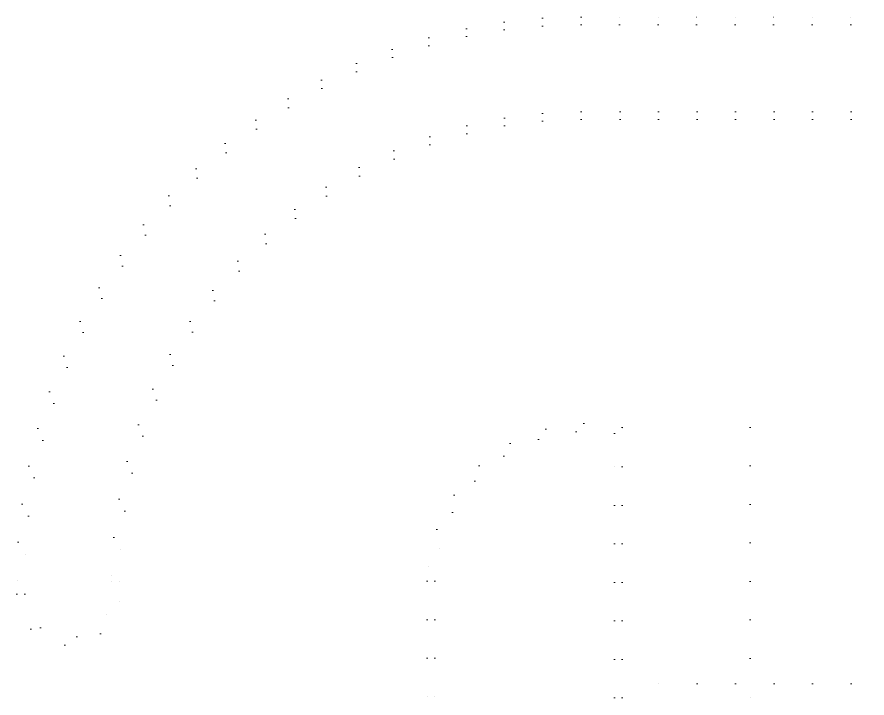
# Model space of a CAD drawing. Extents: x -5598 to 26293, y -3808 to 13850.
# Drawn here: x 16600 to 18257, y -3808 to -2480 of the extents above; entities that cross this region are included whole.
import ezdxf

# ---------------------------------------------------------------- set-up
doc = ezdxf.new("R2010")
doc.units = 0
doc.header["$LTSCALE"] = 100
doc.header["$MEASUREMENT"] = 0
doc.linetypes.add('DOT', pattern=[0.25, 0, -0.25])
doc.layers.add('YOLLAR', color=7, linetype='Continuous', lineweight=15)

# ---------------------------------------------------------------- blocks, each defined once
blk = doc.blocks.new('*U550')
at = {"color": 0, "linetype": 'ByBlock', "ltscale": 3}
for p, q in [((11820, -14800), (14900, -14800)), ((11820, -14815), (14900, -14815)), ((14900, -14985), (11820, -14985)), ((14900, -15000), (11820, -15000)), ((11885, -16127.6), (11885, -15612.3)), ((11900, -16127.6), (11900, -15600)), ((12150, -15600), (12150, -16127.6)), ((10720, -15925), (10720, -15900)), ((10735, -15925), (10735, -15900)), ((10905, -15900), (10905, -15925)), ((10920, -15900), (10920, -15925)), ((11520, -15900), (11520, -16127.6)), ((11535, -15900.1), (11535, -16127.6)), ((14900, -16100), (11900, -16100))]:
    blk.add_line(p, q, dxfattribs=at)
for centre, radius, start, end in [((11820, -15900), 1100, 90, 180), ((11820, -15900), 1085, 90, 180), ((11820, -15900), 915, 90, 180), ((11820, -15900), 900, 90, 180), ((11832.5, -15905.2), 312.6, 77.5305, 179.0498), ((11832.5, -15905.2), 297.6, 79.8402, 179.0262), ((10820, -15925), 100, 180, 360), ((10820, -15925), 85, 180, 360)]:
    blk.add_arc(centre, radius, start, end, dxfattribs=at)

msp = doc.modelspace()

# ---------------------------------------------------------------- block references
at = {"layer": 'YOLLAR', "color": 9, "linetype": 'DOT'}
msp.add_blockref('*U550', (5880, 12320.00004), dxfattribs=at)

doc.saveas('drawing.dxf')
